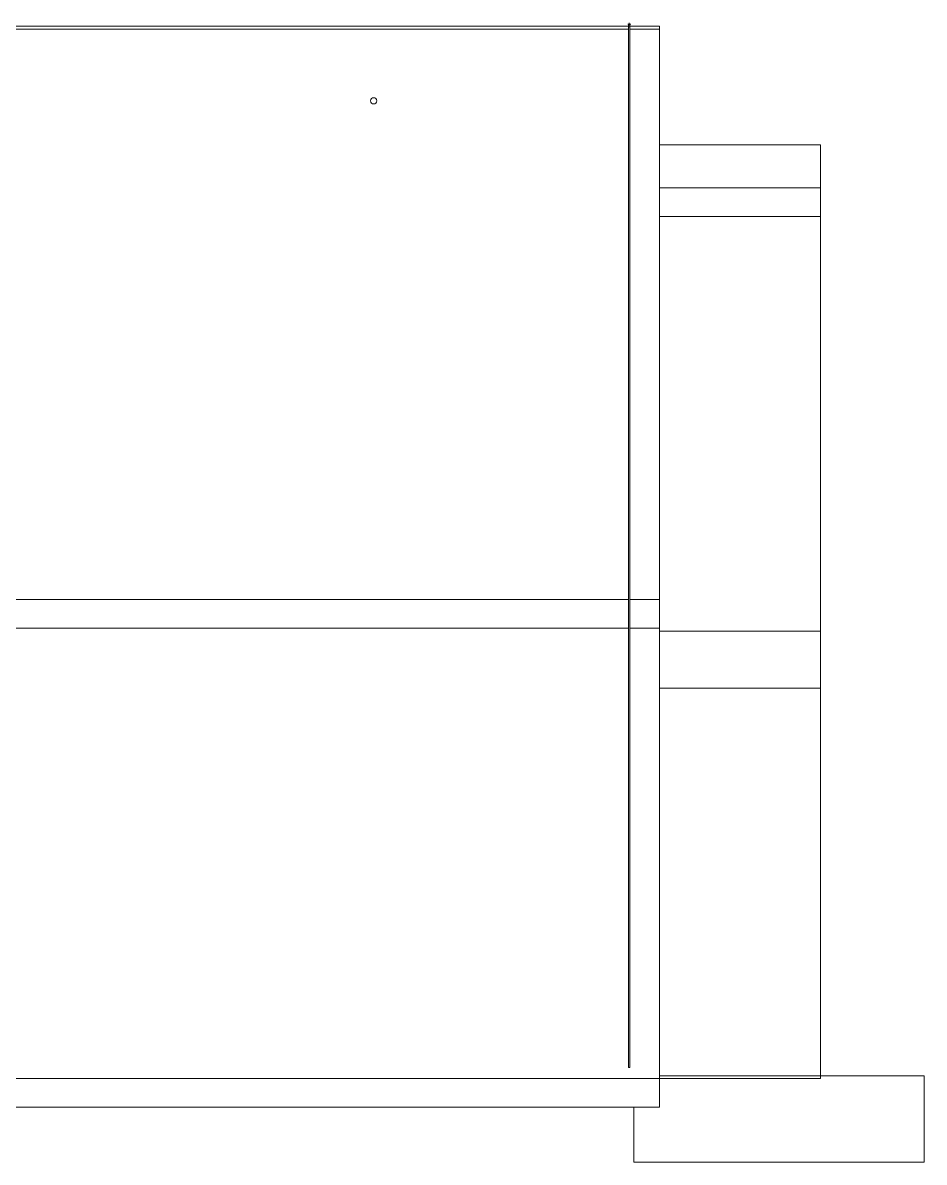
# Model space of a CAD drawing. Header units: millimetres. Extents: x -20192 to 462224, y -45352 to 20466.
# Drawn here: x 438381 to 444686, y 285 to 8254 of the extents above; entities that cross this region are included whole.
import ezdxf

# ---------------------------------------------------------------- set-up
doc = ezdxf.new("R2010")
doc.units = ezdxf.units.MM
for name, color, linetype, lineweight in [('A-FLOR', 192, 'Continuous', 9), ('A-ROOF', 132, 'Continuous', 9), ('A-WALL', 113, 'Continuous', 9), ('E-POWR-CNDT', 130, 'Continuous', 9), ('E-POWR-CNTR', 130, 'Continuous', 9), ('E-POWR-DROP', 130, 'Continuous', 9)]:
    doc.layers.add(name, color=color, linetype=linetype, lineweight=lineweight)

msp = doc.modelspace()

# ---------------------------------------------------------------- hatches: boundary and pattern name
at = {"layer": 'E-POWR-DROP'}
msp.add_hatch(color=41, dxfattribs=at).paths.add_polyline_path([(442622.9, 8238.7), (442625.4, 8239.8), (442627.2, 8241.2), (442627.7, 8245), (442625.4, 8248.1), (442621.6, 8248.6), (442619.3, 8247.3), (442617.9, 8243.7), (442619.3, 8240.2), (442621.6, 8238.9)])

# ---------------------------------------------------------------- linework, layer by layer
at = {"layer": 'A-FLOR'}
for p, q in [((442834.9, 7400), (443959.9, 7400)), ((443959.9, 7400), (443959.9, 6900)), ((443959.9, 7100), (442834.9, 7100)), ((434174.1, 4220), (442618.3, 4220)), ((442618.2, 4020), (436507.6, 4020)), ((442834.9, 4020), (442627.7, 4020)), ((443959.9, 4000), (443959.9, 3600)), ((442834.9, 890), (444685.8, 890)), ((444685.8, 890), (444685.8, 285)), ((436307.6, 870), (442834.9, 870)), ((442834.9, 870), (442834.9, 670)), ((442834.9, 670), (435849.1, 670)), ((442654.9, 670), (442654.9, 285)), ((444685.8, 285), (442654.9, 285))]:
    msp.add_line(p, q, dxfattribs=at)
at = {"layer": 'A-ROOF', "color": 41}
for p, q in [((433806.1, 8230), (442618.4, 8230)), ((442627.7, 8230), (442834.9, 8230)), ((442834.9, 8230), (442834.9, 8210))]:
    msp.add_line(p, q, dxfattribs=at)
at = {"layer": 'A-WALL'}
for p, q in [((442618.2, 8210), (433806.1, 8210)), ((442834.9, 8210), (442627.7, 8210)), ((442834.9, 870), (442834.9, 8210)), ((443959.9, 6900), (442834.9, 6900)), ((443959.9, 4000), (443959.9, 6900)), ((442834.9, 4220), (442627.7, 4220)), ((442834.9, 4000), (443959.9, 4000)), ((443959.9, 3600), (442834.9, 3600)), ((443959.9, 870), (443959.9, 3600)), ((442834.9, 870), (443959.9, 870))]:
    msp.add_line(p, q, dxfattribs=at)
for start, end in [(360, 180), (180, 0)]:
    msp.add_arc((440834.9, 7708), 22, start, end, dxfattribs=at)
at = {"layer": 'E-POWR-CNDT', "color": 41}
for p, q in [((442617.9, 8223.7), (442617.9, 8191.2)), ((442627.9, 8191.2), (442627.9, 8223.7)), ((442617.9, 8191.2), (442617.9, 947.2)), ((442627.9, 947.2), (442627.9, 8191.2)), ((442617.9, 947.2), (442627.9, 947.2))]:
    msp.add_line(p, q, dxfattribs=at)
at = {"layer": 'E-POWR-CNDT', "color": 41, "flags": 128}
for points in [[(442617.9, 8242.7), (442617.9, 8242.5), (442617.9, 8242.2), (442617.9, 8241.8), (442617.9, 8241.5), (442617.9, 8241.1), (442617.9, 8240.7), (442617.9, 8240.2), (442617.9, 8239.8), (442617.9, 8239.3), (442617.9, 8238.8), (442617.9, 8238.2), (442617.9, 8237.7), (442617.9, 8237.1), (442617.9, 8236.5), (442617.9, 8235.9), (442617.9, 8235.2), (442617.9, 8234.5), (442617.9, 8233.9), (442617.9, 8233.2), (442617.9, 8232.5), (442617.9, 8231.7), (442617.9, 8231), (442617.9, 8230.2), (442617.9, 8229.5), (442617.9, 8228.7), (442617.9, 8227.9), (442617.9, 8227.1), (442617.9, 8226.3), (442617.9, 8225.6), (442617.9, 8224.8), (442617.9, 8224), (442617.9, 8223.7)], [(442627.9, 8223.7), (442627.9, 8224.5), (442627.9, 8225.3), (442627.9, 8226.1), (442627.9, 8226.9), (442627.9, 8227.7), (442627.9, 8228.5), (442627.9, 8229.3), (442627.9, 8230), (442627.9, 8230.8), (442627.9, 8231.5), (442627.9, 8232.3), (442627.9, 8233), (442627.9, 8233.7), (442627.9, 8234.4), (442627.9, 8235), (442627.9, 8235.7), (442627.9, 8236.3), (442627.9, 8236.9), (442627.9, 8237.5), (442627.9, 8238.1), (442627.9, 8238.6), (442627.9, 8239.2), (442627.9, 8239.7), (442627.9, 8240.1), (442627.9, 8240.6), (442627.9, 8241), (442627.9, 8241.4), (442627.9, 8241.7)]]:
    msp.add_lwpolyline(points, dxfattribs=at)
at = {"layer": 'E-POWR-CNTR', "color": 41}
for p, q in [((442612.9, 8243.7), (442632.9, 8243.7)), ((442622.9, 8233.7), (442622.9, 8253.7)), ((442622.9, 8228.4), (442622.9, 8223.7))]:
    msp.add_line(p, q, dxfattribs=at)

doc.saveas('drawing.dxf')
